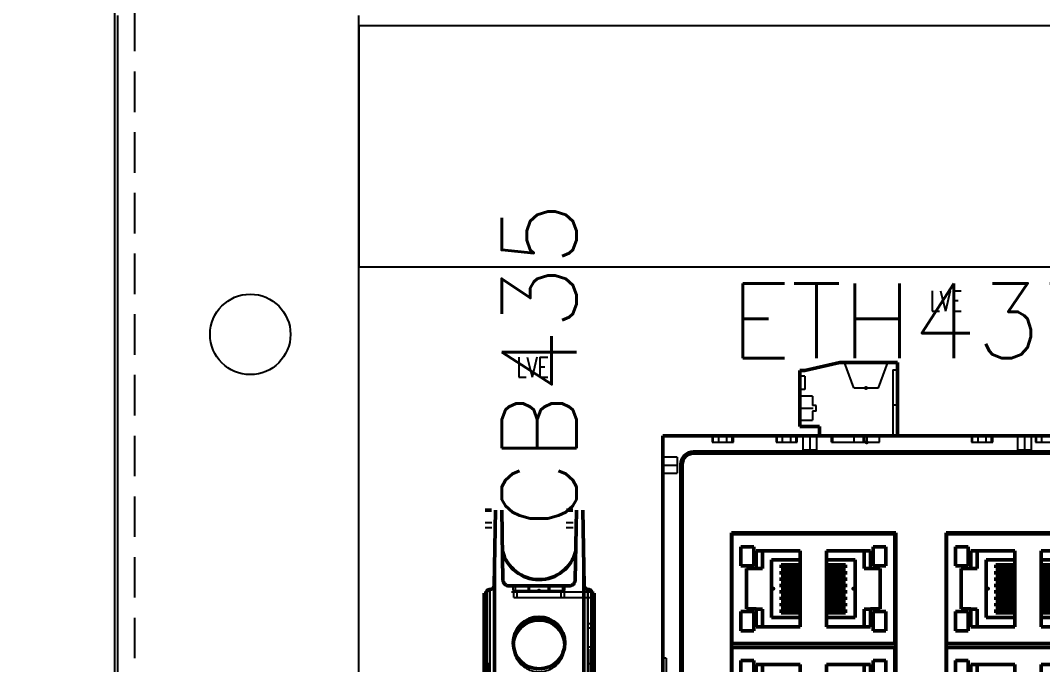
# Model space of a CAD drawing. Header units: inches. Extents: x 0.1 to 89.7, y 0.1 to 57.6.
# Drawn here: x 51.3 to 57.62, y 25.23 to 29.21 of the extents above; entities that cross this region are included whole.
import ezdxf
from ezdxf.enums import TextEntityAlignment as Align

# ---------------------------------------------------------------- set-up
doc = ezdxf.new("R2010")
doc.units = ezdxf.units.IN
doc.header["$MEASUREMENT"] = 0
for name, pattern in [('CENTER', [2, 1.25, -0.25, 0.25, -0.25]), ('DASHED', [0.75, 0.5, -0.25]), ('HIDDEN', [0.375, 0.25, -0.125])]:
    doc.linetypes.add(name, pattern=pattern)
for name, color, linetype in [('02___PRT_ALL_AXES', 7, 'Continuous'), ('21_WIDE_OR_GREATER', 7, 'Continuous'), ('DEFAULT_2', 8, 'HIDDEN'), ('PLOC', 8, 'Continuous'), ('PSYMS', 7, 'Continuous'), ('PTAG', 150, 'Continuous')]:
    doc.layers.add(name, color=color, linetype=linetype)
for name, color, linetype, lineweight in [('2d ConnectionPoints', 7, 'Continuous', 50), ('AM_0', 7, 'Continuous', 50), ('AM_4', 3, 'Continuous', 25), ('AM_7', 7, 'CENTER', 25), ('AM_9', 6, 'DASHED', 25)]:
    doc.layers.add(name, color=color, linetype=linetype, lineweight=lineweight)
doc.styles.get("Standard").update_dxf_attribs({"font": 'arial.ttf'})
doc.styles.add('WD', font='romans.shx', dxfattribs={"height": 0.185})
doc.dimstyles.new('DIMSTYLE_1', dxfattribs={"dimtxt": 0.354167, "dimasz": 0.416667, "dimexe": 0.09, "dimexo": 0.07, "dimgap": 0.0425, "dimtad": 0, "dimtih": 1, "dimtoh": 1, "dimzin": 4, "dimdsep": 46, "dimtxsty": 'Standard', "dimblk": '_FILLED', "dimblk1": '_FILLED', "dimblk2": '_FILLED', "dimcen": 0.09, "dimadec": 0, "dimazin": 0, "dimtfac": 1, "dimtofl": 0, "dimtmove": 0, "dimatfit": 3, "dimldrblk": '_FILLED', "dimfxl": 1, "dimtolj": 1, "dimtzin": 4, "dimarcsym": 0})

# ---------------------------------------------------------------- blocks, each defined once
blk = doc.blocks.new('1489_1P_MINIATURE')
at = {"layer": '2d ConnectionPoints'}
blk.add_point((0.352, 3.8603), dxfattribs=at)
at = {"layer": 'AM_0'}
for p, q in [((0.0567, 4.3612), (0.0174, 4.3612)), ((0.0717, 3.8913), (0.0799, 4.3612)), ((0.1268, 3.9283), (0.1192, 4.3612)), ((0.5616, 4.3612), (0.5223, 4.3612)), ((0.5848, 4.3612), (0.5773, 3.9283)), ((0.6241, 4.3612), (0.6323, 3.8913)), ((0.0744, 4.0439), (0.0747, 3.0646)), ((0.6293, 3.0646), (0.6296, 4.0439)), ((0.538, 3.8897), (0.1661, 3.8897)), ((0.0102, 3.8446), (0.0102, 2.1875)), ((0.0102, 3.8446), (0.0239, 3.8446)), ((0.0239, 3.0646), (0.0239, 3.8446)), ((0.0475, 3.8681), (0.0482, 3.8681)), ((0.6559, 3.8681), (0.6565, 3.8681)), ((0.6801, 3.0646), (0.6801, 3.8446)), ((0.6938, 3.8446), (0.6801, 3.8446)), ((0.6938, 0.5167), (0.6938, 3.8446)), ((0.0239, 3.7994), (0.0102, 3.7994)), ((0.6801, 3.7994), (0.6938, 3.7994)), ((0.0239, 3.4772), (0.0141, 3.4772)), ((0.0141, 3.4772), (0.0141, 3.0646))]:
    blk.add_line(p, q, dxfattribs=at)
for points in [[(0.0482, 3.8681), (0.0502, 3.8682), (0.0523, 3.8685), (0.0543, 3.8689), (0.0562, 3.8696), (0.0581, 3.8703), (0.0599, 3.8713), (0.0617, 3.8724), (0.0633, 3.8736), (0.0648, 3.875), (0.0662, 3.8766), (0.0675, 3.8782), (0.0686, 3.8799), (0.0695, 3.8817), (0.0703, 3.8836), (0.0709, 3.8856), (0.0714, 3.8876), (0.0716, 3.8897), (0.0717, 3.8913)], [(0.1661, 3.8897), (0.1626, 3.8899), (0.1592, 3.8903), (0.1559, 3.8911), (0.1526, 3.8921), (0.1495, 3.8934), (0.1464, 3.895), (0.1435, 3.8968), (0.1408, 3.8989), (0.1383, 3.9013), (0.136, 3.9038), (0.1339, 3.9065), (0.132, 3.9094), (0.1305, 3.9124), (0.1291, 3.9156), (0.1281, 3.9189), (0.1274, 3.9222), (0.1269, 3.9256), (0.1268, 3.9283)], [(0.5773, 3.9283), (0.577, 3.9249), (0.5765, 3.9215), (0.5757, 3.9182), (0.5747, 3.915), (0.5733, 3.9118), (0.5717, 3.9088), (0.5698, 3.9059), (0.5676, 3.9033), (0.5653, 3.9008), (0.5627, 3.8985), (0.5599, 3.8965), (0.557, 3.8947), (0.554, 3.8931), (0.5508, 3.8919), (0.5475, 3.8909), (0.5441, 3.8902), (0.5407, 3.8898), (0.538, 3.8897)], [(0.6323, 3.8913), (0.6324, 3.8892), (0.6327, 3.8872), (0.6332, 3.8852), (0.6339, 3.8833), (0.6347, 3.8814), (0.6357, 3.8796), (0.6368, 3.8779), (0.6381, 3.8762), (0.6395, 3.8747), (0.641, 3.8734), (0.6427, 3.8722), (0.6444, 3.8711), (0.6463, 3.8702), (0.6482, 3.8694), (0.6502, 3.8688), (0.6522, 3.8684), (0.6542, 3.8682), (0.6559, 3.8681)], [(0.0239, 3.8446), (0.024, 3.8466), (0.0243, 3.8487), (0.0247, 3.8507), (0.0254, 3.8526), (0.0262, 3.8545), (0.0271, 3.8563), (0.0282, 3.8581), (0.0295, 3.8597), (0.0308, 3.8612), (0.0324, 3.8626), (0.034, 3.8639), (0.0357, 3.865), (0.0376, 3.8659), (0.0395, 3.8667), (0.0414, 3.8673), (0.0434, 3.8678), (0.0455, 3.868), (0.0475, 3.8681)], [(0.6565, 3.8681), (0.6586, 3.868), (0.6606, 3.8678), (0.6626, 3.8673), (0.6646, 3.8667), (0.6665, 3.8659), (0.6683, 3.865), (0.67, 3.8639), (0.6717, 3.8626), (0.6732, 3.8612), (0.6746, 3.8597), (0.6758, 3.8581), (0.6769, 3.8563), (0.6779, 3.8545), (0.6787, 3.8526), (0.6793, 3.8507), (0.6797, 3.8487), (0.68, 3.8466), (0.6801, 3.8446)]]:
    blk.add_lwpolyline(points, dxfattribs=at)
blk.add_arc((0.352, 4.1648), 0.2357, 194.39257, 345.60743, dxfattribs=at)
blk.add_ellipse((0.3518, 3.535), major_axis=(0.1611, 0), ratio=0.997564, dxfattribs=at)
blk.add_ellipse((0.3518, 3.5165), major_axis=(0.1611, 0), ratio=0.997564, start_param=0.057594, end_param=3.083999, dxfattribs=at)
at = {"layer": 'AM_4'}
for p, q in [((0.0586, 4.2516), (0.0155, 4.2516)), ((0.5635, 4.2516), (0.5204, 4.2516)), ((0.0717, 3.0646), (0.0717, 3.8913)), ((0.6323, 3.0646), (0.6323, 3.8913)), ((0.0475, 3.0646), (0.0475, 3.8681)), ((0.0482, 3.0646), (0.0482, 3.8681)), ((0.6559, 3.0646), (0.6559, 3.8681)), ((0.6565, 3.0646), (0.6565, 3.8681)), ((0.0239, 3.7645), (0.0102, 3.7645)), ((0.6801, 3.7645), (0.6938, 3.7645))]:
    blk.add_line(p, q, dxfattribs=at)
at = {"layer": 'AM_9'}
for p, q in [((0.0581, 4.2826), (0.0161, 4.2826)), ((0.563, 4.2826), (0.5209, 4.2826)), ((0.1909, 3.8603), (0.1909, 3.8897)), ((0.2047, 3.8603), (0.2047, 3.8897)), ((0.2862, 3.8603), (0.2862, 3.8897)), ((0.2931, 3.8603), (0.2931, 3.8897)), ((0.411, 3.8603), (0.411, 3.8897)), ((0.4178, 3.8603), (0.4178, 3.8897)), ((0.4994, 3.8603), (0.4994, 3.8897)), ((0.5131, 3.8603), (0.5131, 3.8897)), ((0.6793, 3.8505), (0.0247, 3.8505)), ((0.1909, 3.8603), (0.5131, 3.8603)), ((0.1949, 3.8171), (0.1949, 3.8505)), ((0.1949, 3.8171), (0.5092, 3.8171)), ((0.2145, 3.8171), (0.2145, 3.8505)), ((0.4895, 3.8171), (0.4895, 3.8505)), ((0.5092, 3.8171), (0.5092, 3.8505)), ((0.6938, 3.8156), (0.0102, 3.8156)), ((0.6801, 3.654), (0.6624, 3.654)), ((0.6624, 2.9959), (0.6624, 3.654)), ((0.6801, 3.6265), (0.6624, 3.6265)), ((0.1907, 3.535), (0.1907, 3.5165)), ((0.5128, 3.5165), (0.5128, 3.535)), ((0.6801, 3.5086), (0.6624, 3.5086)), ((0.0239, 3.4599), (0.0141, 3.4599)), ((0.0416, 3.4042), (0.0239, 3.4042)), ((0.0416, 3.4042), (0.0416, 2.9959)), ((0.6801, 3.4045), (0.6624, 3.4045))]:
    blk.add_line(p, q, dxfattribs=at)
for start_param, end_param in [(3.083999, 3.141593), (3.141593, 6.340779)]:
    blk.add_ellipse((0.3518, 3.5165), major_axis=(0.1611, 0), ratio=0.997564, start_param=start_param, end_param=end_param, dxfattribs=at)
at = {"style": 'WD', "width": 0.7}
for tag, p in [('INST', (0.3125, 5.3571)), ('LOC', (0.3125, 5.1875)), ('DESC1', (0.3125, 5.0312)), ('DESC2', (0.3125, 4.875)), ('DESC3', (0.3125, 4.7271)), ('XREF', (0.3125, 4.1562))]:
    blk.add_attdef(tag, text='', height=0.125, dxfattribs=at).set_placement(p, align=Align.CENTER)
at = {"style": 'WD'}
blk.add_attdef('TAG1', text='', height=0.125, dxfattribs=at).set_placement((0.3125, 4.5625), align=Align.CENTER)
at = {"style": 'WD', "flags": 9}
blk.add_attdef('FAMILY', (0.5172, 4.5273), '', height=0.01, dxfattribs=at)
for tag, p in [('ASSYCODE', (0.5425, 4.4464)), ('MFG', (0.5403, 4.4637)), ('CAT', (0.5422, 4.4832))]:
    blk.add_attdef(tag, text='', height=0.01, dxfattribs=at).set_placement(p, align=Align.CENTER)
blk = doc.blocks.new('_FILLED')
at = {"color": 0, "linetype": 'ByBlock'}
blk.add_solid([(0, 0), (-1, 0.2), (-1, -0.2)], dxfattribs=at)
blk = doc.blocks.new('*D66')
at = {"layer": '21_WIDE_OR_GREATER', "color": 0, "linetype": 'Continuous', "lineweight": -2, "transparency": 16777216}
for p, q in [((53.8273, 43.6342), (48.6285, 43.6342)), ((48.7185, 43.2175), (48.7185, 28.0938)), ((48.7185, 11.3246), (48.7185, 27.6469)), ((53.8273, 10.9079), (48.6285, 10.9079))]:
    blk.add_line(p, q, dxfattribs=at)
at = {"layer": 'Defpoints', "color": 0, "linetype": 'Continuous', "transparency": 16777216}
for p in [(48.7185, 43.6342), (53.8973, 43.6342), (53.8973, 10.9079)]:
    blk.add_point(p, dxfattribs=at)
at = {"layer": '21_WIDE_OR_GREATER', "color": 0, "linetype": 'Continuous', "lineweight": -2, "transparency": 16777216, "xscale": 0.4166666667, "yscale": 0.4166666667, "zscale": 0.4166666667}
for p, rotation in [((48.7185, 43.6342), 90), ((48.7185, 10.9079), 270)]:
    blk.add_blockref('_FILLED', p, dxfattribs=dict(at, rotation=rotation))
at = {"layer": '21_WIDE_OR_GREATER', "color": 0, "linetype": 'Continuous', "transparency": 16777216, "insert": (48.7185, 28.0513), "char_height": 0.35417, "width": 1.416667, "attachment_point": 2}
blk.add_mtext('\\A1;32.94', dxfattribs=at)
blk = doc.blocks.new('VDINF9F1')
for p, q in [((-0.75, 0), (-0.75, 18.5)), ((0.75, 0), (0.75, 18.5))]:
    blk.add_line(p, q)
blk = doc.blocks.new('HDINFA3F')
for p, q in [((0, 0.75), (29.75, 0.75)), ((0, 0.75), (0, -0.75)), ((0, -0.75), (29.75, -0.75))]:
    blk.add_line(p, q)
blk = doc.blocks.new('HDN1_AB_1783_US16T')
at = {"layer": '2d ConnectionPoints'}
for p in [(1.2558, 5.5877), (1.2558, 5.5877), (1.2558, 5.5877), (1.2558, 5.5877), (1.2597, 5.252), (0.6832, 4.347), (1.1768, 4.347), (2.01, 4.347)]:
    blk.add_point(p, dxfattribs=at)
at = {"layer": 'AM_0'}
for p, q in [((0.8451, 5.6955), (0.8451, 5.35)), ((0.8767, 5.6955), (0.8451, 5.6955)), ((1.0939, 5.7457), (0.8767, 5.6955)), ((1.4492, 5.7457), (1.0939, 5.7457)), ((1.4492, 5.2915), (1.4492, 5.7457)), ((0.8451, 5.35), (0.9675, 5.35)), ((0.9675, 5.35), (0.9675, 5.2915)), ((3.1433, 5.2915), (0, 5.2915)), ((0, 5.2915), (0, 0)), ((2.9538, 5.1928), (0.1895, 5.1928)), ((2.9538, 5.1849), (0.1895, 5.1849)), ((0.1106, 5.1138), (0.1106, 0.1777)), ((0.1185, 5.1138), (0.1185, 0.1777)), ((1.439, 4.6933), (0.4241, 4.6933)), ((0.4241, 4.6933), (0.4241, 1.8817)), ((1.4335, 4.6873), (0.4265, 4.6873)), ((0.4265, 4.6873), (0.4265, 4.0085)), ((1.4335, 4.687), (0.4265, 4.687)), ((1.4335, 4.0085), (1.4335, 4.6873)), ((1.439, 1.8817), (1.439, 4.6933)), ((1.7513, 4.6933), (1.7513, 1.8817)), ((2.7662, 4.6933), (1.7513, 4.6933)), ((2.7603, 4.6873), (1.7533, 4.6873)), ((1.7533, 4.6873), (1.7533, 4.0085)), ((2.7603, 4.687), (1.7533, 4.687)), ((0.5607, 4.6064), (0.4818, 4.6064)), ((0.4818, 4.6064), (0.4818, 4.4879)), ((0.5607, 4.4879), (0.5607, 4.6064)), ((0.5765, 4.5819), (0.849, 4.5819)), ((0.5765, 4.4721), (0.5765, 4.5819)), ((0.616, 4.4721), (0.616, 4.5819)), ((0.849, 4.5819), (0.849, 4.112)), ((1.0109, 4.112), (1.0109, 4.5819)), ((1.0109, 4.5819), (1.2834, 4.5819)), ((1.2439, 4.5819), (1.2439, 4.4721)), ((1.2834, 4.5819), (1.2834, 4.4721)), ((1.3782, 4.6064), (1.2992, 4.6064)), ((1.2992, 4.6064), (1.2992, 4.4879)), ((1.3782, 4.4879), (1.3782, 4.6064)), ((1.8086, 4.6064), (1.8086, 4.4879)), ((1.8876, 4.6064), (1.8086, 4.6064)), ((1.8876, 4.4879), (1.8876, 4.6064)), ((1.9034, 4.5819), (2.1758, 4.5819)), ((1.9034, 4.4721), (1.9034, 4.5819)), ((1.9429, 4.4721), (1.9429, 4.5819)), ((2.1758, 4.5819), (2.1758, 4.112)), ((2.3378, 4.112), (2.3378, 4.5819)), ((2.3378, 4.5819), (2.6102, 4.5819)), ((0.4818, 4.4879), (0.5607, 4.4879)), ((0.6713, 4.5247), (0.6713, 4.1693)), ((0.849, 4.5247), (0.6713, 4.5247)), ((0.7305, 4.4753), (0.7305, 4.4948)), ((0.7305, 4.4948), (0.849, 4.4948)), ((1.1886, 4.5247), (1.0109, 4.5247)), ((1.0109, 4.4948), (1.1294, 4.4948)), ((1.1294, 4.4753), (1.1294, 4.4948)), ((1.1886, 4.1693), (1.1886, 4.5247)), ((1.2992, 4.4879), (1.3782, 4.4879)), ((1.8086, 4.4879), (1.8876, 4.4879)), ((2.1758, 4.5247), (1.9981, 4.5247)), ((1.9981, 4.5247), (1.9981, 4.1693)), ((2.0574, 4.4753), (2.0574, 4.4948)), ((2.0574, 4.4948), (2.1758, 4.4948)), ((2.5155, 4.5247), (2.3378, 4.5247)), ((2.3378, 4.4948), (2.4562, 4.4948)), ((0.5173, 4.2218), (0.5173, 4.4721)), ((0.5173, 4.4721), (0.616, 4.4721)), ((0.849, 4.4753), (0.7305, 4.4753)), ((0.7305, 4.4358), (0.7305, 4.4555)), ((0.7305, 4.4555), (0.849, 4.4555)), ((0.849, 4.4358), (0.7305, 4.4358)), ((1.1294, 4.4753), (1.0109, 4.4753)), ((1.0109, 4.4555), (1.1294, 4.4555)), ((1.1294, 4.4358), (1.0109, 4.4358)), ((1.1294, 4.4358), (1.1294, 4.4555)), ((1.2439, 4.4721), (1.3426, 4.4721)), ((1.3426, 4.4721), (1.3426, 4.2218)), ((1.8441, 4.2218), (1.8441, 4.4721)), ((1.8441, 4.4721), (1.9429, 4.4721)), ((2.1758, 4.4753), (2.0574, 4.4753)), ((2.0574, 4.4358), (2.0574, 4.4555)), ((2.0574, 4.4555), (2.1758, 4.4555)), ((2.1758, 4.4358), (2.0574, 4.4358)), ((2.4562, 4.4753), (2.3378, 4.4753)), ((2.3378, 4.4555), (2.4562, 4.4555)), ((2.4562, 4.4358), (2.3378, 4.4358)), ((0.7305, 4.3963), (0.7305, 4.4161)), ((0.7305, 4.4161), (0.849, 4.4161)), ((0.849, 4.3963), (0.7305, 4.3963)), ((0.7305, 4.3568), (0.7305, 4.3766)), ((0.7305, 4.3766), (0.849, 4.3766)), ((1.0109, 4.4161), (1.1294, 4.4161)), ((1.1294, 4.3963), (1.0109, 4.3963)), ((1.0109, 4.3766), (1.1294, 4.3766)), ((1.1294, 4.3963), (1.1294, 4.4161)), ((1.1294, 4.3568), (1.1294, 4.3766)), ((2.0574, 4.3963), (2.0574, 4.4161)), ((2.0574, 4.4161), (2.1758, 4.4161)), ((2.1758, 4.3963), (2.0574, 4.3963)), ((2.0574, 4.3568), (2.0574, 4.3766)), ((2.0574, 4.3766), (2.1758, 4.3766)), ((2.3378, 4.4161), (2.4562, 4.4161)), ((2.4562, 4.3963), (2.3378, 4.3963)), ((2.3378, 4.3766), (2.4562, 4.3766)), ((0.849, 4.3568), (0.7305, 4.3568)), ((0.7305, 4.3173), (0.7305, 4.3371)), ((0.7305, 4.3371), (0.849, 4.3371)), ((0.849, 4.3173), (0.7305, 4.3173)), ((0.7305, 4.2778), (0.7305, 4.2976)), ((0.7305, 4.2976), (0.849, 4.2976)), ((1.1294, 4.3568), (1.0109, 4.3568)), ((1.0109, 4.3371), (1.1294, 4.3371)), ((1.1294, 4.3173), (1.0109, 4.3173)), ((1.0109, 4.2976), (1.1294, 4.2976)), ((1.1294, 4.3173), (1.1294, 4.3371)), ((1.1294, 4.2778), (1.1294, 4.2976)), ((2.1758, 4.3568), (2.0574, 4.3568)), ((2.0574, 4.3173), (2.0574, 4.3371)), ((2.0574, 4.3371), (2.1758, 4.3371)), ((2.1758, 4.3173), (2.0574, 4.3173)), ((2.0574, 4.2778), (2.0574, 4.2976)), ((2.0574, 4.2976), (2.1758, 4.2976)), ((2.4562, 4.3568), (2.3378, 4.3568)), ((2.3378, 4.3371), (2.4562, 4.3371)), ((2.4562, 4.3173), (2.3378, 4.3173)), ((2.3378, 4.2976), (2.4562, 4.2976)), ((0.849, 4.2778), (0.7305, 4.2778)), ((0.7305, 4.2384), (0.7305, 4.2581)), ((0.7305, 4.2581), (0.849, 4.2581)), ((0.849, 4.2384), (0.7305, 4.2384)), ((1.1294, 4.2778), (1.0109, 4.2778)), ((1.0109, 4.2581), (1.1294, 4.2581)), ((1.1294, 4.2384), (1.0109, 4.2384)), ((1.1294, 4.2384), (1.1294, 4.2581)), ((2.1758, 4.2778), (2.0574, 4.2778)), ((2.0574, 4.2384), (2.0574, 4.2581)), ((2.0574, 4.2581), (2.1758, 4.2581)), ((2.1758, 4.2384), (2.0574, 4.2384)), ((2.4562, 4.2778), (2.3378, 4.2778)), ((2.3378, 4.2581), (2.4562, 4.2581)), ((2.4562, 4.2384), (2.3378, 4.2384)), ((0.4818, 4.2056), (0.4818, 4.0871)), ((0.5607, 4.2056), (0.4818, 4.2056)), ((0.5765, 4.2218), (0.5173, 4.2218)), ((0.5607, 4.0871), (0.5607, 4.2056)), ((0.5765, 4.112), (0.5765, 4.2218)), ((0.616, 4.2214), (0.5765, 4.2214)), ((0.616, 4.112), (0.616, 4.2214)), ((0.7305, 4.1989), (0.7305, 4.2186)), ((0.7305, 4.2186), (0.849, 4.2186)), ((0.849, 4.1989), (0.7305, 4.1989)), ((1.0109, 4.2186), (1.1294, 4.2186)), ((1.1294, 4.1989), (1.0109, 4.1989)), ((1.1294, 4.1989), (1.1294, 4.2186)), ((1.2439, 4.2214), (1.2439, 4.112)), ((1.2834, 4.2214), (1.2439, 4.2214)), ((1.2834, 4.2218), (1.2834, 4.112)), ((1.3426, 4.2218), (1.2834, 4.2218)), ((1.3782, 4.2056), (1.2992, 4.2056)), ((1.2992, 4.2056), (1.2992, 4.0871)), ((1.3782, 4.0871), (1.3782, 4.2056)), ((1.8086, 4.2056), (1.8086, 4.0871)), ((1.8876, 4.2056), (1.8086, 4.2056)), ((1.9034, 4.2218), (1.8441, 4.2218)), ((1.8876, 4.0871), (1.8876, 4.2056)), ((1.9034, 4.112), (1.9034, 4.2218)), ((1.9429, 4.2214), (1.9034, 4.2214)), ((1.9429, 4.112), (1.9429, 4.2214)), ((2.0574, 4.1989), (2.0574, 4.2186)), ((2.0574, 4.2186), (2.1758, 4.2186)), ((2.1758, 4.1989), (2.0574, 4.1989)), ((2.3378, 4.2186), (2.4562, 4.2186)), ((2.4562, 4.1989), (2.3378, 4.1989)), ((0.849, 4.112), (0.5765, 4.112)), ((0.6713, 4.1693), (0.849, 4.1693)), ((1.0109, 4.1693), (1.1886, 4.1693)), ((1.2834, 4.112), (1.0109, 4.112)), ((2.1758, 4.112), (1.9034, 4.112)), ((1.9981, 4.1693), (2.1758, 4.1693)), ((2.3378, 4.1693), (2.5155, 4.1693)), ((2.6102, 4.112), (2.3378, 4.112)), ((0.4818, 4.0871), (0.5607, 4.0871)), ((1.2992, 4.0871), (1.3782, 4.0871)), ((1.8086, 4.0871), (1.8876, 4.0871)), ((1.4335, 4.0085), (0.4265, 4.0085)), ((1.4335, 3.9844), (0.4265, 3.9844)), ((0.4265, 3.9844), (0.4265, 3.3056)), ((1.4335, 3.984), (0.4265, 3.984)), ((1.4335, 3.3056), (1.4335, 3.9844)), ((2.7603, 4.0085), (1.7533, 4.0085)), ((2.7603, 3.9844), (1.7533, 3.9844)), ((1.7533, 3.9844), (1.7533, 3.3056)), ((2.7603, 3.984), (1.7533, 3.984)), ((0.5607, 3.9035), (0.4818, 3.9035)), ((0.4818, 3.9035), (0.4818, 3.785)), ((0.5607, 3.785), (0.5607, 3.9035)), ((0.5765, 3.879), (0.849, 3.879)), ((0.5765, 3.7692), (0.5765, 3.879)), ((0.616, 3.7692), (0.616, 3.879)), ((0.849, 3.879), (0.849, 3.4091)), ((1.0109, 3.4091), (1.0109, 3.879)), ((1.0109, 3.879), (1.2834, 3.879)), ((1.2439, 3.879), (1.2439, 3.7692)), ((1.2834, 3.879), (1.2834, 3.7692)), ((1.3782, 3.9035), (1.2992, 3.9035)), ((1.2992, 3.9035), (1.2992, 3.785)), ((1.3782, 3.785), (1.3782, 3.9035)), ((1.8086, 3.9035), (1.8086, 3.785)), ((1.8876, 3.9035), (1.8086, 3.9035)), ((1.8876, 3.785), (1.8876, 3.9035)), ((1.9034, 3.879), (2.1758, 3.879)), ((1.9034, 3.7692), (1.9034, 3.879)), ((1.9429, 3.7692), (1.9429, 3.879)), ((2.1758, 3.879), (2.1758, 3.4091)), ((2.3378, 3.4091), (2.3378, 3.879)), ((2.3378, 3.879), (2.6102, 3.879))]:
    blk.add_line(p, q, dxfattribs=at)
for radius in [0.079, 0.0711]:
    blk.add_arc((0.1895, 5.1138), radius, 90, 180, dxfattribs=at)
at = {"layer": 'AM_7'}
for p, q in [((0.8411, 5.4625), (0.928, 5.4625)), ((0.9082, 5.2959), (0.9082, 5.2003)), ((1.2597, 5.2935), (1.2597, 5.2501)), ((2.2351, 5.2959), (2.2351, 5.2003)), ((-0.0043, 5.1099), (0.0912, 5.1099))]:
    blk.add_line(p, q, dxfattribs=at)
at = {"layer": 'AM_9'}
for p, q in [((1.179, 5.5877), (1.1215, 5.7457)), ((1.3325, 5.5877), (1.39, 5.7457)), ((1.4216, 5.6991), (1.4492, 5.6991)), ((1.4216, 5.6991), (1.4216, 5.2915)), ((0.8767, 5.66), (0.8451, 5.66)), ((0.8767, 5.66), (0.8767, 5.577)), ((0.8767, 5.577), (0.8451, 5.577)), ((1.179, 5.5877), (1.3325, 5.5877)), ((0.924, 5.5375), (0.8451, 5.5375)), ((0.924, 5.5375), (0.924, 5.4799)), ((0.9477, 5.4799), (0.924, 5.4799)), ((0.924, 5.4451), (0.924, 5.3875)), ((0.9477, 5.4451), (0.924, 5.4451)), ((0.9477, 5.4451), (0.9477, 5.4799)), ((1.4216, 5.4831), (1.4492, 5.4831)), ((0.8451, 5.3875), (0.924, 5.3875)), ((0.3041, 5.2915), (0.3041, 5.252)), ((0.3041, 5.252), (0.4352, 5.252)), ((0.311, 5.252), (0.311, 5.2915)), ((0.3445, 5.252), (0.3445, 5.2915)), ((0.3947, 5.252), (0.3947, 5.2915)), ((0.4282, 5.252), (0.4282, 5.2915)), ((0.4352, 5.252), (0.4352, 5.2915)), ((0.699, 5.2915), (0.699, 5.252)), ((0.699, 5.252), (0.8301, 5.252)), ((0.7059, 5.252), (0.7059, 5.2915)), ((0.7394, 5.252), (0.7394, 5.2915)), ((0.7896, 5.252), (0.7896, 5.2915)), ((0.8231, 5.252), (0.8231, 5.2915)), ((0.8301, 5.252), (0.8301, 5.2915)), ((0.8648, 5.2915), (0.8648, 5.2047)), ((0.9517, 5.2047), (0.9517, 5.2915)), ((1.0425, 5.252), (1.0425, 5.2915)), ((1.0425, 5.252), (1.3387, 5.252)), ((1.0504, 5.252), (1.0504, 5.2915)), ((1.1807, 5.2915), (1.1807, 5.252)), ((1.24, 5.252), (1.24, 5.2915)), ((1.2479, 5.252), (1.2479, 5.2915)), ((1.3387, 5.252), (1.3387, 5.2915)), ((1.9073, 5.2915), (1.9073, 5.252)), ((1.9073, 5.252), (2.0384, 5.252)), ((1.9143, 5.252), (1.9143, 5.2915)), ((1.9478, 5.252), (1.9478, 5.2915)), ((1.998, 5.252), (1.998, 5.2915)), ((2.0315, 5.252), (2.0315, 5.2915)), ((2.0384, 5.252), (2.0384, 5.2915)), ((2.1916, 5.2915), (2.1916, 5.2047)), ((2.2785, 5.2047), (2.2785, 5.2915)), ((2.3022, 5.2915), (2.3022, 5.252)), ((2.3022, 5.252), (2.4333, 5.252)), ((2.3092, 5.252), (2.3092, 5.2915)), ((2.3427, 5.252), (2.3427, 5.2915)), ((0.8648, 5.2047), (0.9517, 5.2047)), ((2.1916, 5.2047), (2.2785, 5.2047)), ((0.0869, 5.1592), (0, 5.1592)), ((0.0869, 5.1592), (0.0869, 5.0605)), ((0, 5.0605), (0.0869, 5.0605)), ((0.0197, 3.9173), (0, 3.9173)), ((0.0197, 3.9173), (0.0197, 1.3742))]:
    blk.add_line(p, q, dxfattribs=at)
at = {"style": 'WD', "width": 0.7}
for tag, p in [('INST', (1.75, 6.2321)), ('LOC', (1.75, 6.0625)), ('DESC1', (1.75, 5.9062)), ('DESC2', (1.75, 5.75)), ('DESC3', (1.75, 5.6021)), ('XREF', (1.75, 5.0312))]:
    blk.add_attdef(tag, text='', height=0.125, dxfattribs=at).set_placement(p, align=Align.CENTER)
at = {"style": 'WD'}
blk.add_attdef('TAG1', text='', height=0.125, dxfattribs=at).set_placement((1.75, 5.4375), align=Align.CENTER)
at = {"style": 'WD', "flags": 9}
blk.add_attdef('FAMILY', (1.9547, 5.4023), '', height=0.01, dxfattribs=at)
for tag, p in [('ASSYCODE', (1.98, 5.3214)), ('MFG', (1.9778, 5.3387)), ('CAT', (1.9797, 5.3582))]:
    blk.add_attdef(tag, text='', height=0.01, dxfattribs=at).set_placement(p, align=Align.CENTER)

msp = doc.modelspace()

# ---------------------------------------------------------------- linework, layer by layer
at = {"color": 3, "linetype": 'Continuous'}
msp.add_line((51.88192, 12.89506), (51.88192, 41.64702), dxfattribs=at)
at = {"layer": '02___PRT_ALL_AXES', "color": 3, "linetype": 'Continuous'}
msp.add_circle((52.72026, 27.27104), 0.2484, dxfattribs=at)
at = {"layer": 'DEFAULT_2', "color": 8, "linetype": 'HIDDEN'}
msp.add_line((52.00612, 12.89506), (52.00612, 41.64702), dxfattribs=at)

# ---------------------------------------------------------------- block references
at = {"layer": 'PSYMS', "xscale": 0.9935880310615606, "yscale": 0.9935880310615606, "zscale": 0.9935880310615606}
for name, p in [('VDINF9F1', (52.64661, 10.86045)), ('HDINFA3F', (53.3918, 28.43454))]:
    msp.add_blockref(name, p, dxfattribs=at)
at = {"layer": 'PSYMS'}
ref = msp.add_blockref('1489_1P_MINIATURE', (54.15595, 21.85202), dxfattribs=dict(at, xscale=0.9935880310615606, yscale=0.9935880310615606, zscale=0.9935880310615606))
ref.add_attrib('LOC', 'LVE', dxfattribs={"layer": 'PLOC', "height": 0.124199, "style": 'WD', "width": 0.7}).set_placement((54.46645, 27.00625), align=Align.CENTER)
ref.add_attrib('P_TAG1', 'CB435', dxfattribs={"layer": 'PTAG', "height": 0.461257, "rotation": 90, "style": 'WD', "flags": 8}).set_placement((54.50571, 27.08115), align=Align.MIDDLE_CENTER)
ref = msp.add_blockref('HDN1_AB_1783_US16T', (55.27155, 21.3524), dxfattribs=at)
ref.add_attrib('LOC', 'LVE', dxfattribs={"layer": 'PLOC', "height": 0.125, "style": 'WD', "width": 0.7}).set_placement((57.02155, 27.4149), align=Align.CENTER)
ref.add_attrib('P_TAG1', 'ETH437', dxfattribs={"layer": 'PTAG', "height": 0.461257, "style": 'WD', "flags": 8}).set_placement((56.84321, 27.35563), align=Align.MIDDLE_CENTER)

# ---------------------------------------------------------------- dimensions: what is measured, and where the dimension line sits
at = {"layer": '21_WIDE_OR_GREATER', "color": 2, "linetype": 'Continuous'}
dim = msp.add_linear_dim(base=(48.71846, 43.63419), p1=(53.89725, 10.90789), p2=(53.89725, 43.63419), angle=90, text='32.94', dimstyle='DIMSTYLE_1', dxfattribs=at)
dim.commit()
dim.dimension.update_dxf_attribs({"geometry": '*D66', "text_midpoint": (48.71846, 27.87033), "dimtype": 160})

doc.saveas('drawing.dxf')
